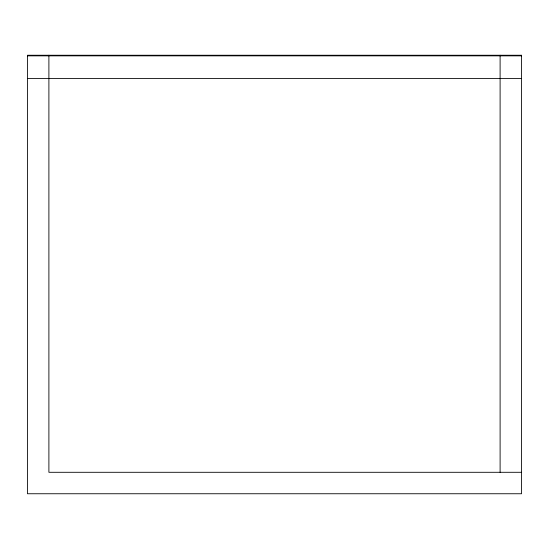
<?xml version="1.0" encoding="UTF-8"?>
<svg xmlns="http://www.w3.org/2000/svg" width="549" height="549" viewBox="0 0 549 549"><rect width="100%" height="100%" fill="white"/><g stroke="black" fill="none" stroke-linecap="round" stroke-linejoin="round"><path stroke-width="0.82" d="M27.45 55.847L521.55 55.847M27.45 78.486L521.55 78.486M521.55 472.298L48.895 472.298L48.895 55.25M500.105 55.25L500.105 472.298M521.55 55.25L27.45 55.25L27.45 493.75L521.55 493.75L521.55 55.25"/></g></svg>
